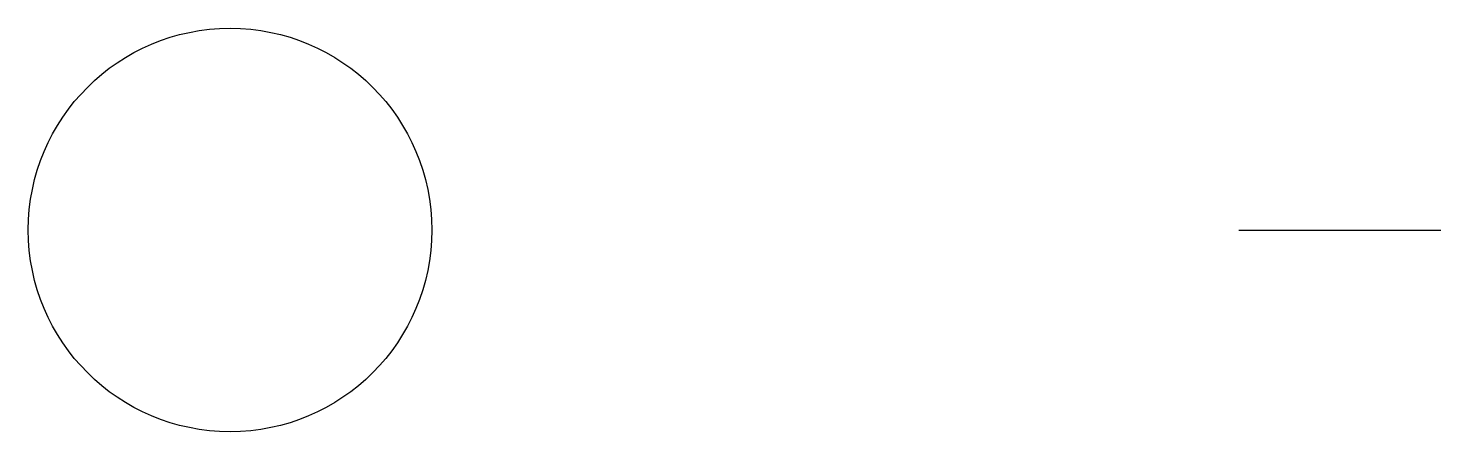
# Model space of a CAD drawing. Header units: millimetres. Extents: x -100 to 600, y -100 to 100.
import ezdxf

# ---------------------------------------------------------------- set-up
doc = ezdxf.new("R2010")
doc.units = ezdxf.units.MM

# ---------------------------------------------------------------- blocks, each defined once
blk = doc.blocks.new('FRAME')
blk.add_line((0, 0), (100, 0))

msp = doc.modelspace()

# ---------------------------------------------------------------- linework, layer by layer
msp.add_circle((0, 0), 100)

# ---------------------------------------------------------------- block references
msp.add_blockref('FRAME', (500, 0))

doc.saveas('drawing.dxf')
